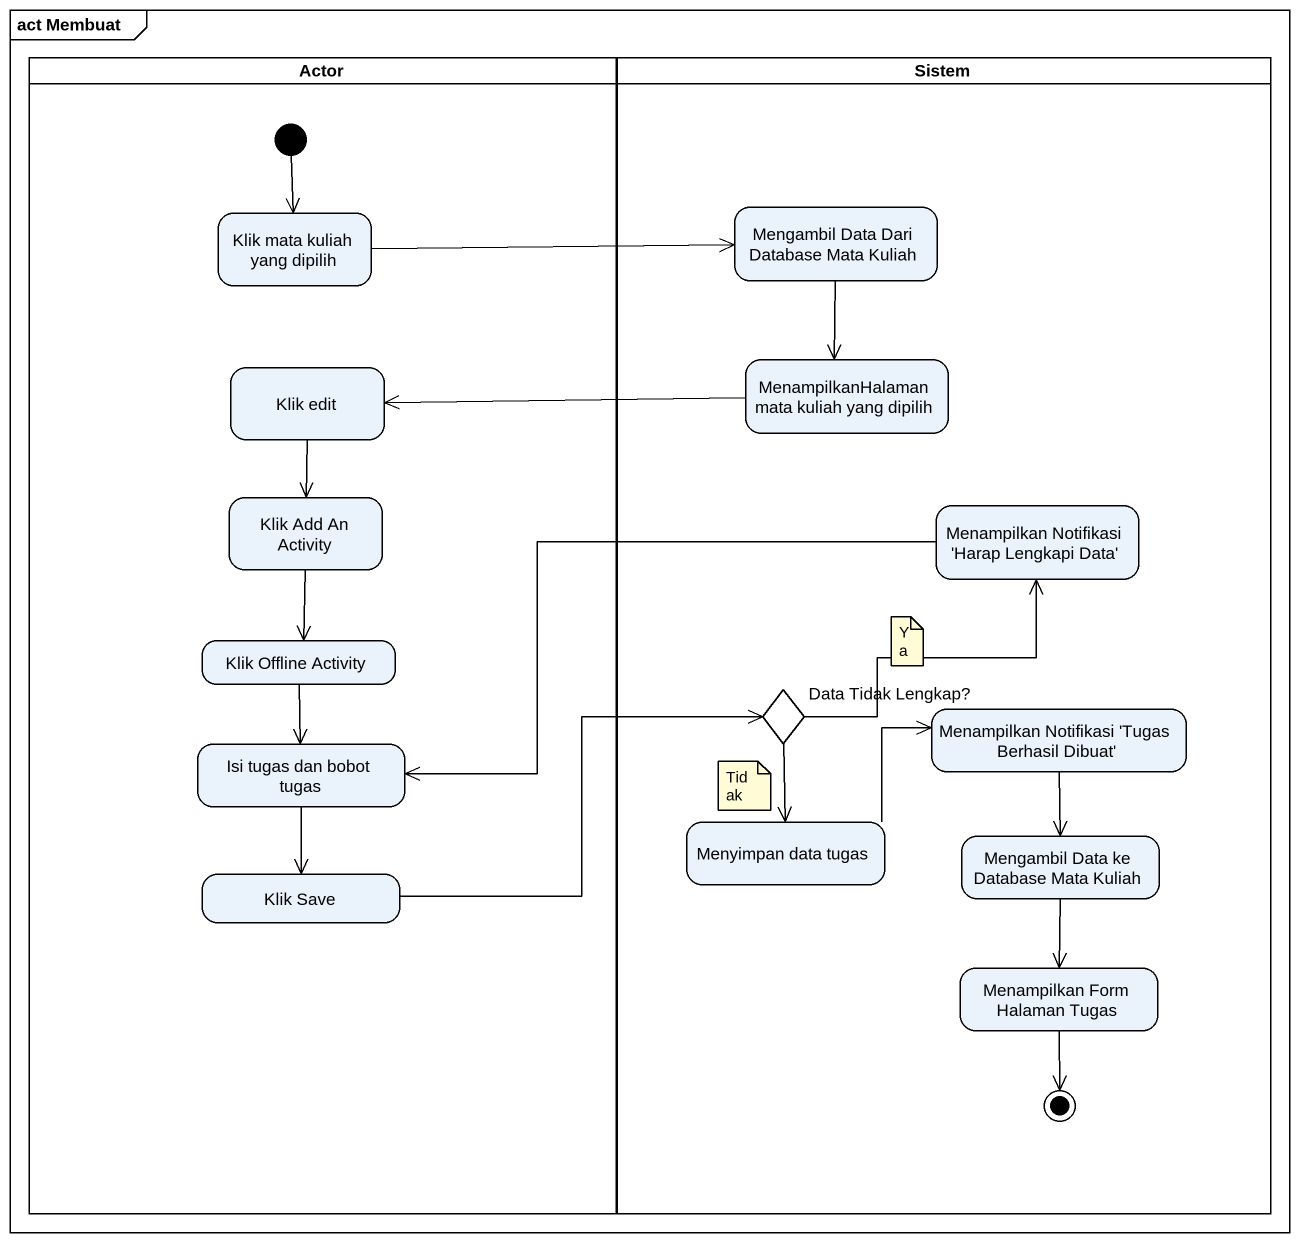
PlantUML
@startuml
mainframe act Membuat
hide empty description
state "Actor" as Actor_ <<partition>> {
  state "Klik mata kuliah yang dipilih" as Klik_mata_kuliah_yang
  state "Klik edit" as Klik_edit
  state "Klik Add An Activity" as Klik_Add_An_Activity
  state "Klik Offline Activity" as Klik_Offline_Activity
  state "Isi tugas dan bobot tugas" as Isi_tugas_dan_bobot_tugas
  state "Klik Save" as Klik_Save
  [*] --> Klik_mata_kuliah_yang
}
state Sistem <<partition>> {
  state "Mengambil Data Dari Database Mata Kuliah" as Mengambil_Data_Dari
  state "MenampilkanHalaman mata kuliah yang dipilih" as MenampilkanHalaman_mata
  state "Menampilkan Notifikasi 'Harap Lengkapi Data'" as Menampilkan_Notifikasi
  state "Data Tidak Lengkap?" as Data_Tidak_Lengkap <<choice>>
  state "Menampilkan Notifikasi 'Tugas Berhasil Dibuat'" as Menampilkan_Notifikasi_2
  state "Menyimpan data tugas" as Menyimpan_data_tugas
  state "Mengambil Data ke Database Mata Kuliah" as Mengambil_Data_ke_Database
  state "Menampilkan Form Halaman Tugas" as Menampilkan_Form_Halaman
  Menampilkan_Form_Halaman --> [*]
}
Klik_mata_kuliah_yang -right-> Mengambil_Data_Dari
Mengambil_Data_Dari --> MenampilkanHalaman_mata
Klik_edit --> Klik_Add_An_Activity
MenampilkanHalaman_mata -left-> Klik_edit
Klik_Add_An_Activity --> Klik_Offline_Activity
Menampilkan_Notifikasi -left-> Isi_tugas_dan_bobot_tugas
Klik_Offline_Activity --> Isi_tugas_dan_bobot_tugas
Data_Tidak_Lengkap -up-> Menampilkan_Notifikasi
Data_Tidak_Lengkap --> Menyimpan_data_tugas
Menampilkan_Notifikasi_2 --> Mengambil_Data_ke_Database
Isi_tugas_dan_bobot_tugas --> Klik_Save
Menyimpan_data_tugas -right-> Menampilkan_Notifikasi_2
Mengambil_Data_ke_Database --> Menampilkan_Form_Halaman
Klik_Save -right-> Data_Tidak_Lengkap
note as N1
  Ya
end note
note as N2
  Tidak
end note
@enduml
